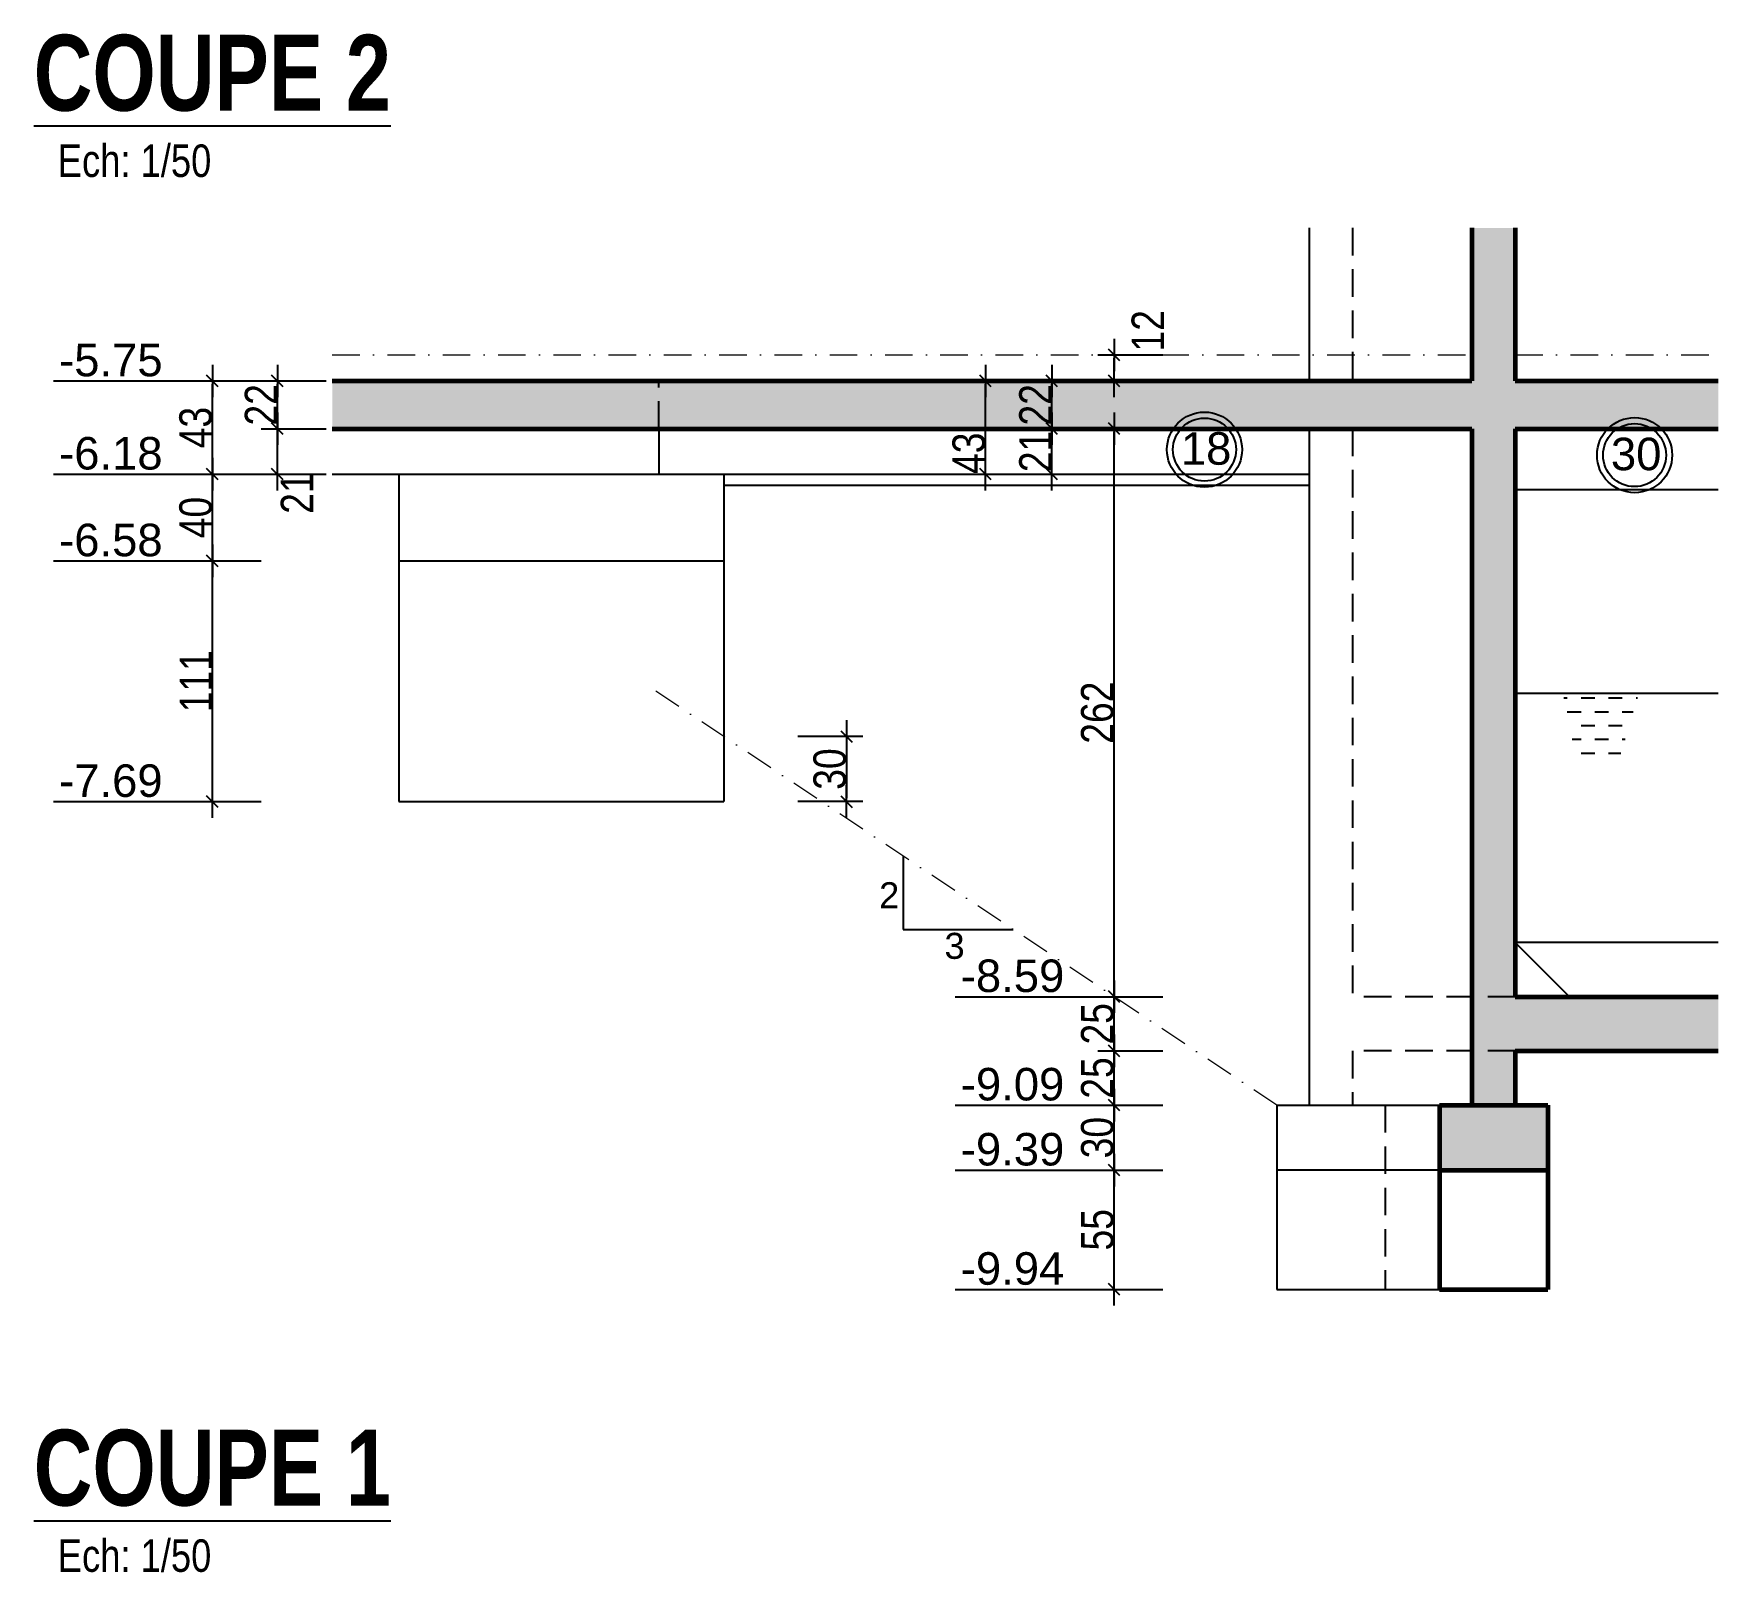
# Model space of a CAD drawing. Header units: centimetres. Extents: x -4990 to 114398, y -61489 to -12305.
# Drawn here: x 32351 to 33128, y -38182 to -37472 of the extents above; entities that cross this region are included whole.
import ezdxf
from ezdxf.enums import TextEntityAlignment as Align

# ---------------------------------------------------------------- set-up
doc = ezdxf.new("R2010")
doc.units = ezdxf.units.CM
doc.header["$LTSCALE"] = 0.5
doc.linetypes.add('CACHEX2', pattern=[19.05, 12.7, -6.35])
doc.linetypes.add('TIRETPTX2', pattern=[50.8, 25.4, -12.7, 0, -12.7])
doc.layers.get('DEFPOINTS').update_dxf_attribs({"linetype": 'CONTINUOUS'})
for name, color, linetype in [('01_cote_gen', 4, 'CONTINUOUS'), ('01_linteaux', 2, 'CONTINUOUS'), ('01_poch_murs', 253, 'CONTINUOUS'), ('01_texte', 230, 'CONTINUOUS'), ('AA_COTES', 2, 'CONTINUOUS')]:
    doc.layers.add(name, color=color, linetype=linetype)
doc.layers.add('01_murs_coup', color=5, linetype='CONTINUOUS', lineweight=60)
doc.layers.add('01_tram_axes', color=2, linetype='TIRETPTX2', lineweight=9)
doc.styles.add('ARIAL', font='arial.ttf')
doc.styles.add('impact', font='impact.ttf')
doc.styles.add('MATTE_TXT', font='arial.ttf')
doc.styles.add('STYLE2', font='ARIALN.TTF')
doc.dimstyles.new('JB50', dxfattribs={"dimscale": 0.1, "dimtxt": 150, "dimasz": 15, "dimexe": 0.1, "dimexo": 0.1, "dimgap": 0.09, "dimtad": 1, "dimdec": 1, "dimdsep": 46, "dimtxsty": 'STYLE2', "dimblk1": 'BOND_G', "dimblk2": 'BOND_D', "dimsah": 1, "dimcen": 1.5, "dimdle": 0.01, "dimse1": 1, "dimse2": 1, "dimclrd": 4, "dimclre": 2, "dimclrt": 6, "dimazin": 2, "dimtfac": 2.333333, "dimtdec": 1, "dimtix": 1, "dimtmove": 2, "dimatfit": 3, "dimldrblk": 'BOND_G', "dimfxl": 1, "dimtolj": 1, "dimtzin": 0, "dimarcsym": 0})

# ---------------------------------------------------------------- blocks, each defined once
blk = doc.blocks.new('BOND_G')
at = {"layer": 'AA_COTES', "color": 0}
for p, q in [((0, -5), (0, 15)), ((5, 0), (-5, 0)), ((1.77, 1.77), (-1.77, -1.77))]:
    blk.add_line(p, q, dxfattribs=at)
blk = doc.blocks.new('BOND_D')
at = {"layer": 'AA_COTES', "color": 0}
for p, q in [((5, 0), (-5, 0)), ((-1.77, -1.77), (1.77, 1.77)), ((0, 5), (0, -15))]:
    blk.add_line(p, q, dxfattribs=at)
blk = doc.blocks.new('*D3923')
at = {"layer": '01_cote_gen', "color": 4, "lineweight": -2, "transparency": 16777216}
blk.add_line((32462.95, -37652.97), (32462.95, -37633.97), dxfattribs=at)
at = {"layer": 'DEFPOINTS', "color": 0}
for p in [(32462.95, -37632.47), (32488.23, -37632.47), (32488.23, -37654.47)]:
    blk.add_point(p, dxfattribs=at)
at = {"layer": '01_cote_gen', "color": 4, "lineweight": -2, "transparency": 16777216, "xscale": 1.5, "yscale": 1.5, "zscale": 1.5}
for name, p, rotation in [('BOND_D', (32462.95, -37632.47), 90), ('BOND_G', (32462.95, -37654.47), 270)]:
    blk.add_blockref(name, p, dxfattribs=dict(at, rotation=rotation))
at = {"layer": '01_cote_gen', "color": 6, "transparency": 16777216, "insert": (32455.41, -37643.47), "char_height": 15, "attachment_point": 5, "rotation": 90, "style": 'STYLE2'}
blk.add_mtext('\\A1;22', dxfattribs=at)
blk = doc.blocks.new('*D3924')
at = {"layer": '01_cote_gen', "color": 4, "lineweight": -2, "transparency": 16777216}
blk.add_line((32462.95, -37673.97), (32462.95, -37655.97), dxfattribs=at)
at = {"layer": 'DEFPOINTS', "color": 0}
for p in [(32462.95, -37654.47), (32494.65, -37654.47), (32494.65, -37675.47)]:
    blk.add_point(p, dxfattribs=at)
at = {"layer": '01_cote_gen', "color": 4, "lineweight": -2, "transparency": 16777216, "xscale": 1.5, "yscale": 1.5, "zscale": 1.5}
for name, p, rotation in [('BOND_D', (32462.95, -37654.47), 90), ('BOND_G', (32462.95, -37675.47), 270)]:
    blk.add_blockref(name, p, dxfattribs=dict(at, rotation=rotation))
at = {"layer": '01_cote_gen', "color": 6, "transparency": 16777216, "insert": (32472.01, -37684.18), "char_height": 15, "attachment_point": 5, "rotation": 90, "style": 'STYLE2'}
blk.add_mtext('\\A1;21', dxfattribs=at)
blk = doc.blocks.new('*D3925')
at = {"layer": '01_cote_gen', "color": 4, "lineweight": -2, "transparency": 16777216}
blk.add_line((32432.97, -37673.97), (32432.97, -37633.97), dxfattribs=at)
at = {"layer": 'DEFPOINTS', "color": 0}
for p in [(32432.97, -37632.47), (32508.36, -37632.47), (32503.57, -37675.47)]:
    blk.add_point(p, dxfattribs=at)
at = {"layer": '01_cote_gen', "color": 4, "lineweight": -2, "transparency": 16777216, "xscale": 1.5, "yscale": 1.5, "zscale": 1.5}
for name, p, rotation in [('BOND_D', (32432.97, -37632.47), 90), ('BOND_G', (32432.97, -37675.47), 270)]:
    blk.add_blockref(name, p, dxfattribs=dict(at, rotation=rotation))
at = {"layer": '01_cote_gen', "color": 6, "transparency": 16777216, "insert": (32425.3, -37653.97), "char_height": 15, "attachment_point": 5, "rotation": 90, "style": 'STYLE2'}
blk.add_mtext('\\A1;43', dxfattribs=at)
blk = doc.blocks.new('*D3926')
at = {"layer": '01_cote_gen', "color": 4, "lineweight": -2, "transparency": 16777216}
blk.add_line((32432.97, -37713.97), (32432.97, -37676.97), dxfattribs=at)
at = {"layer": 'DEFPOINTS', "color": 0}
for p in [(32432.97, -37675.47), (32540.06, -37675.47), (32531.07, -37715.47)]:
    blk.add_point(p, dxfattribs=at)
at = {"layer": '01_cote_gen', "color": 4, "lineweight": -2, "transparency": 16777216, "xscale": 1.5, "yscale": 1.5, "zscale": 1.5}
for name, p, rotation in [('BOND_D', (32432.97, -37675.47), 90), ('BOND_G', (32432.97, -37715.47), 270)]:
    blk.add_blockref(name, p, dxfattribs=dict(at, rotation=rotation))
at = {"layer": '01_cote_gen', "color": 6, "transparency": 16777216, "insert": (32425.3, -37695.47), "char_height": 15, "attachment_point": 5, "rotation": 90, "style": 'STYLE2'}
blk.add_mtext('\\A1;40', dxfattribs=at)
blk = doc.blocks.new('*D3927')
at = {"layer": '01_cote_gen', "color": 4, "lineweight": -2, "transparency": 16777216}
blk.add_line((32848.9, -37964.97), (32848.9, -37942.97), dxfattribs=at)
at = {"layer": 'DEFPOINTS', "color": 0}
for p in [(32848.9, -37941.47), (32871.4, -37941.47), (32871.4, -37966.47)]:
    blk.add_point(p, dxfattribs=at)
at = {"layer": '01_cote_gen', "color": 4, "lineweight": -2, "transparency": 16777216, "xscale": 1.5, "yscale": 1.5, "zscale": 1.5}
for name, p, rotation in [('BOND_D', (32848.9, -37941.47), 90), ('BOND_G', (32848.9, -37966.47), 270)]:
    blk.add_blockref(name, p, dxfattribs=dict(at, rotation=rotation))
at = {"layer": '01_cote_gen', "color": 6, "transparency": 16777216, "insert": (32841.23, -37953.97), "char_height": 15, "attachment_point": 5, "rotation": 90, "style": 'STYLE2'}
blk.add_mtext('\\A1;25', dxfattribs=at)
blk = doc.blocks.new('*D3928')
at = {"layer": '01_cote_gen', "color": 4, "lineweight": -2, "transparency": 16777216}
blk.add_line((32848.9, -37939.97), (32848.9, -37917.97), dxfattribs=at)
at = {"layer": 'DEFPOINTS', "color": 0}
for p in [(32848.9, -37916.47), (32863.03, -37916.47), (32863.03, -37941.47)]:
    blk.add_point(p, dxfattribs=at)
at = {"layer": '01_cote_gen', "color": 4, "lineweight": -2, "transparency": 16777216, "xscale": 1.5, "yscale": 1.5, "zscale": 1.5}
for name, p, rotation in [('BOND_D', (32848.9, -37916.47), 90), ('BOND_G', (32848.9, -37941.47), 270)]:
    blk.add_blockref(name, p, dxfattribs=dict(at, rotation=rotation))
at = {"layer": '01_cote_gen', "color": 6, "transparency": 16777216, "insert": (32841.23, -37928.97), "char_height": 15, "attachment_point": 5, "rotation": 90, "style": 'STYLE2'}
blk.add_mtext('\\A1;25', dxfattribs=at)
blk = doc.blocks.new('*D3929')
at = {"layer": '01_cote_gen', "color": 4, "lineweight": -2, "transparency": 16777216}
blk.add_line((32848.9, -37914.97), (32848.9, -37655.97), dxfattribs=at)
at = {"layer": 'DEFPOINTS', "color": 0}
for p in [(32848.9, -37654.47), (32976.43, -37654.47), (32871.4, -37916.47)]:
    blk.add_point(p, dxfattribs=at)
at = {"layer": '01_cote_gen', "color": 4, "lineweight": -2, "transparency": 16777216, "xscale": 1.5, "yscale": 1.5, "zscale": 1.5}
for name, p, rotation in [('BOND_D', (32848.9, -37654.47), 90), ('BOND_G', (32848.9, -37916.47), 270)]:
    blk.add_blockref(name, p, dxfattribs=dict(at, rotation=rotation))
at = {"layer": '01_cote_gen', "color": 6, "transparency": 16777216, "insert": (32841.23, -37785.47), "char_height": 15, "attachment_point": 5, "rotation": 90, "style": 'STYLE2'}
blk.add_mtext('\\A1;262', dxfattribs=at)
blk = doc.blocks.new('*D3930')
at = {"layer": '01_cote_gen', "color": 4, "lineweight": -2, "transparency": 16777216}
blk.add_line((32848.9, -37630.97), (32848.9, -37621.97), dxfattribs=at)
at = {"layer": 'DEFPOINTS', "color": 0}
for p in [(32848.9, -37620.47), (32874.48, -37620.47), (32871.4, -37632.47)]:
    blk.add_point(p, dxfattribs=at)
at = {"layer": '01_cote_gen', "color": 4, "lineweight": -2, "transparency": 16777216, "xscale": 1.5, "yscale": 1.5, "zscale": 1.5}
for name, p, rotation in [('BOND_D', (32848.9, -37620.47), 90), ('BOND_G', (32848.9, -37632.47), 270)]:
    blk.add_blockref(name, p, dxfattribs=dict(at, rotation=rotation))
at = {"layer": '01_cote_gen', "color": 6, "transparency": 16777216, "insert": (32864.45, -37609.33), "char_height": 15, "attachment_point": 5, "rotation": 90, "style": 'STYLE2'}
blk.add_mtext('\\A1;12', dxfattribs=at)
blk = doc.blocks.new('*D3931')
at = {"layer": '01_cote_gen', "color": 4, "lineweight": -2, "transparency": 16777216}
blk.add_line((32789.6, -37673.97), (32789.6, -37633.97), dxfattribs=at)
at = {"layer": 'DEFPOINTS', "color": 0}
for p in [(32789.6, -37632.47), (32792.2, -37632.47), (32792.2, -37675.47)]:
    blk.add_point(p, dxfattribs=at)
at = {"layer": '01_cote_gen', "color": 4, "lineweight": -2, "transparency": 16777216, "xscale": 1.5, "yscale": 1.5, "zscale": 1.5}
for name, p, rotation in [('BOND_D', (32789.6, -37632.47), 90), ('BOND_G', (32789.6, -37675.47), 270)]:
    blk.add_blockref(name, p, dxfattribs=dict(at, rotation=rotation))
at = {"layer": '01_cote_gen', "color": 6, "transparency": 16777216, "insert": (32781.93, -37665.82), "char_height": 15, "attachment_point": 5, "rotation": 90, "style": 'STYLE2'}
blk.add_mtext('\\A1;43', dxfattribs=at)
blk = doc.blocks.new('*D3932')
at = {"layer": '01_cote_gen', "color": 4, "lineweight": -2, "transparency": 16777216}
blk.add_line((32820.14, -37673.97), (32820.14, -37655.97), dxfattribs=at)
at = {"layer": 'DEFPOINTS', "color": 0}
for p in [(32820.14, -37654.47), (32841.59, -37654.47), (32841.59, -37675.47)]:
    blk.add_point(p, dxfattribs=at)
at = {"layer": '01_cote_gen', "color": 4, "lineweight": -2, "transparency": 16777216, "xscale": 1.5, "yscale": 1.5, "zscale": 1.5}
for name, p, rotation in [('BOND_D', (32820.14, -37654.47), 90), ('BOND_G', (32820.14, -37675.47), 270)]:
    blk.add_blockref(name, p, dxfattribs=dict(at, rotation=rotation))
at = {"layer": '01_cote_gen', "color": 6, "transparency": 16777216, "insert": (32812.61, -37664.97), "char_height": 15, "attachment_point": 5, "rotation": 90, "style": 'STYLE2'}
blk.add_mtext('\\A1;21', dxfattribs=at)
blk = doc.blocks.new('*D3933')
at = {"layer": '01_cote_gen', "color": 4, "lineweight": -2, "transparency": 16777216}
blk.add_line((32820.14, -37652.97), (32820.14, -37633.97), dxfattribs=at)
at = {"layer": 'DEFPOINTS', "color": 0}
for p in [(32820.14, -37632.47), (32827.64, -37632.47), (32827.64, -37654.47)]:
    blk.add_point(p, dxfattribs=at)
at = {"layer": '01_cote_gen', "color": 4, "lineweight": -2, "transparency": 16777216, "xscale": 1.5, "yscale": 1.5, "zscale": 1.5}
for name, p, rotation in [('BOND_D', (32820.14, -37632.47), 90), ('BOND_G', (32820.14, -37654.47), 270)]:
    blk.add_blockref(name, p, dxfattribs=dict(at, rotation=rotation))
at = {"layer": '01_cote_gen', "color": 6, "transparency": 16777216, "insert": (32812.61, -37643.47), "char_height": 15, "attachment_point": 5, "rotation": 90, "style": 'STYLE2'}
blk.add_mtext('\\A1;22', dxfattribs=at)
blk = doc.blocks.new('*D3934')
at = {"layer": '01_cote_gen', "color": 4, "lineweight": -2, "transparency": 16777216}
blk.add_line((32848.9, -38049.97), (32848.9, -37997.97), dxfattribs=at)
at = {"layer": 'DEFPOINTS', "color": 0}
for p in [(32848.9, -37996.47), (32864.88, -37996.47), (32864.88, -38051.47)]:
    blk.add_point(p, dxfattribs=at)
at = {"layer": '01_cote_gen', "color": 4, "lineweight": -2, "transparency": 16777216, "xscale": 1.5, "yscale": 1.5, "zscale": 1.5}
for name, p, rotation in [('BOND_D', (32848.9, -37996.47), 90), ('BOND_G', (32848.9, -38051.47), 270)]:
    blk.add_blockref(name, p, dxfattribs=dict(at, rotation=rotation))
at = {"layer": '01_cote_gen', "color": 6, "transparency": 16777216, "insert": (32841.26, -38023.97), "char_height": 15, "attachment_point": 5, "rotation": 90, "style": 'STYLE2'}
blk.add_mtext('\\A1;55', dxfattribs=at)
blk = doc.blocks.new('*D3935')
at = {"layer": '01_cote_gen', "color": 4, "lineweight": -2, "transparency": 16777216}
blk.add_line((32848.9, -37994.97), (32848.9, -37967.97), dxfattribs=at)
at = {"layer": 'DEFPOINTS', "color": 0}
for p in [(32848.9, -37966.47), (32871.4, -37966.47), (32871.4, -37996.47)]:
    blk.add_point(p, dxfattribs=at)
at = {"layer": '01_cote_gen', "color": 4, "lineweight": -2, "transparency": 16777216, "xscale": 1.5, "yscale": 1.5, "zscale": 1.5}
for name, p, rotation in [('BOND_D', (32848.9, -37966.47), 90), ('BOND_G', (32848.9, -37996.47), 270)]:
    blk.add_blockref(name, p, dxfattribs=dict(at, rotation=rotation))
at = {"layer": '01_cote_gen', "color": 6, "transparency": 16777216, "insert": (32841.23, -37981.47), "char_height": 15, "attachment_point": 5, "rotation": 90, "style": 'STYLE2'}
blk.add_mtext('\\A1;30', dxfattribs=at)
blk = doc.blocks.new('*D3943')
at = {"layer": '01_cote_gen', "color": 4, "lineweight": -2, "transparency": 16777216}
blk.add_line((32432.97, -37824.97), (32432.97, -37716.97), dxfattribs=at)
at = {"layer": 'DEFPOINTS', "color": 0}
for p in [(32432.97, -37715.47), (32455.47, -37715.47), (32488.23, -37826.47)]:
    blk.add_point(p, dxfattribs=at)
at = {"layer": '01_cote_gen', "color": 4, "lineweight": -2, "transparency": 16777216, "xscale": 1.5, "yscale": 1.5, "zscale": 1.5}
for name, p, rotation in [('BOND_D', (32432.97, -37715.47), 90), ('BOND_G', (32432.97, -37826.47), 270)]:
    blk.add_blockref(name, p, dxfattribs=dict(at, rotation=rotation))
at = {"layer": '01_cote_gen', "color": 6, "transparency": 16777216, "insert": (32425.43, -37770.97), "char_height": 15, "attachment_point": 5, "rotation": 90, "style": 'STYLE2'}
blk.add_mtext('\\A1;111', dxfattribs=at)
blk = doc.blocks.new('*D3944')
at = {"layer": '01_cote_gen', "color": 4, "lineweight": -2, "transparency": 16777216}
blk.add_line((32725.46, -37797.97), (32725.46, -37824.97), dxfattribs=at)
at = {"layer": 'DEFPOINTS', "color": 0}
for p in [(32668.91, -37796.47), (32668.91, -37826.47), (32725.46, -37826.47)]:
    blk.add_point(p, dxfattribs=at)
at = {"layer": '01_cote_gen', "color": 4, "lineweight": -2, "transparency": 16777216, "xscale": 1.5, "yscale": 1.5, "zscale": 1.5}
for name, p, rotation in [('BOND_G', (32725.46, -37796.47), 90), ('BOND_D', (32725.46, -37826.47), 270)]:
    blk.add_blockref(name, p, dxfattribs=dict(at, rotation=rotation))
at = {"layer": '01_cote_gen', "color": 6, "transparency": 16777216, "insert": (32717.79, -37811.47), "char_height": 15, "attachment_point": 5, "rotation": 90, "style": 'STYLE2'}
blk.add_mtext('\\A1;30', dxfattribs=at)

msp = doc.modelspace()

# ---------------------------------------------------------------- hatches: boundary and pattern name
at = {"layer": '01_linteaux'}
h = msp.add_hatch(dxfattribs=at)
h.set_pattern_fill('DASH', color=256, scale=2)
h.set_pattern_definition([(0, (-5384.995, -20513.0265), (6.35, 6.35), [6.35, -6.35])])
h.paths.add_polyline_path([(33090.921, -37776.47), (33055.833, -37776.47), (33061.682, -37804.612), (33082.524, -37804.612)])
at = {"layer": '01_poch_murs', "ltscale": 2}
h = msp.add_hatch(color=256, dxfattribs=at)
h.dxf.hatch_style = 1
h.paths.add_polyline_path([(33048.944, -37966.47), (32998.944, -37966.47), (32998.944, -37996.47), (33048.944, -37996.47)])
h.paths.add_polyline_path([(33127.588, -37941.47), (33127.588, -37632.47), (33033.944, -37632.47), (33033.944, -37561.893), (33013.944, -37561.893), (33013.944, -37632.47), (32488.231, -37632.47), (32488.231, -37654.47), (33013.944, -37654.47), (33013.944, -37966.47), (33033.944, -37966.47), (33033.944, -37941.47)])
h.paths.add_polyline_path([(33127.588, -37916.47), (33127.588, -37654.47), (33033.944, -37654.47), (33033.944, -37916.47)])

# ---------------------------------------------------------------- linework, layer by layer
at = {"layer": '01_linteaux'}
for p, q in [((32938.911, -37561.893), (32938.911, -37632.47)), ((32638.911, -37654.47), (32638.911, -37675.47)), ((32938.911, -37654.47), (32938.911, -37966.47)), ((32488.231, -37675.47), (32518.911, -37675.47)), ((32518.911, -37675.47), (32518.911, -37826.47)), ((32518.911, -37675.47), (32668.911, -37675.47)), ((32668.911, -37675.47), (32938.911, -37675.47)), ((32668.911, -37675.47), (32668.911, -37715.47)), ((32668.911, -37680.47), (32938.911, -37680.47)), ((33033.944, -37682.47), (33127.588, -37682.47)), ((32518.911, -37715.47), (32668.911, -37715.47)), ((32668.911, -37715.47), (32668.911, -37826.47)), ((33033.944, -37776.47), (33127.588, -37776.47)), ((33082.524, -37804.612), (33082.524, -37804.612)), ((32518.911, -37826.47), (32668.911, -37826.47)), ((33033.944, -37891.47), (33058.944, -37916.47)), ((33127.588, -37891.47), (33033.944, -37891.47)), ((32923.911, -37966.47), (32923.911, -38051.47)), ((32923.911, -37966.47), (32998.944, -37966.47)), ((32998.944, -37996.47), (32923.911, -37996.47)), ((32923.911, -38051.47), (32998.944, -38051.47))]:
    msp.add_line(p, q, dxfattribs=at)
at = {"layer": '01_linteaux', "linetype": 'CACHEX2', "ltscale": 2}
for p, q in [((32958.911, -37561.893), (32958.911, -37632.47)), ((32638.911, -37654.47), (32638.911, -37632.47)), ((32958.911, -37654.47), (32958.911, -37916.47)), ((33033.944, -37916.47), (32958.911, -37916.47)), ((32958.911, -37941.47), (32958.911, -37966.47)), ((33033.944, -37941.47), (32958.911, -37941.47)), ((32973.911, -37966.47), (32973.911, -38051.47))]:
    msp.add_line(p, q, dxfattribs=at)
at = {"layer": '01_murs_coup'}
for p, q in [((33013.944, -37561.893), (33013.944, -37632.47)), ((33033.944, -37561.893), (33033.944, -37632.47)), ((32488.231, -37632.47), (33013.944, -37632.47)), ((33033.944, -37632.47), (33127.588, -37632.47)), ((32488.231, -37654.47), (33013.944, -37654.47)), ((33013.944, -37654.47), (33013.944, -37966.47)), ((33033.944, -37654.47), (33127.588, -37654.47)), ((33033.944, -37654.47), (33033.944, -37916.47)), ((33033.944, -37916.47), (33127.588, -37916.47)), ((33033.944, -37941.47), (33127.588, -37941.47)), ((33033.944, -37941.47), (33033.944, -37966.47)), ((32998.944, -37966.47), (33048.944, -37966.47)), ((32998.944, -37966.47), (32998.944, -38051.47)), ((33048.944, -37966.47), (33048.944, -38051.47)), ((32998.944, -37996.47), (33048.944, -37996.47)), ((32998.944, -38051.47), (33048.944, -38051.47))]:
    msp.add_line(p, q, dxfattribs=at)
at = {"layer": '01_texte'}
for p, q in [((32359.695, -37632.47), (32425.466, -37632.47)), ((32359.695, -37675.47), (32425.466, -37675.47)), ((32359.695, -37715.47), (32425.466, -37715.47)), ((32359.695, -37826.47), (32425.466, -37826.47)), ((32751.551, -37851.563), (32751.551, -37885.402)), ((32751.551, -37885.402), (32802.308, -37885.402)), ((32775.625, -37916.47), (32841.395, -37916.47)), ((32775.625, -37966.47), (32841.395, -37966.47)), ((32775.625, -37996.47), (32841.395, -37996.47)), ((32775.625, -38051.47), (32841.395, -38051.47))]:
    msp.add_line(p, q, dxfattribs=at)
for centre, radius in [((32890.587, -37664.138), 17.309), ((32890.587, -37664.138), 14.533), ((33088.965, -37666.68), 17.309), ((33088.965, -37666.68), 14.533)]:
    msp.add_circle(centre, radius, dxfattribs=at)
at = {"layer": '01_tram_axes'}
for p, q in [((32488.231, -37620.47), (33013.944, -37620.47)), ((33033.944, -37620.47), (33127.588, -37620.47)), ((32923.911, -37966.47), (32636.16, -37774.636))]:
    msp.add_line(p, q, dxfattribs=at)

# ---------------------------------------------------------------- texts
at = {"layer": '01_texte', "style": 'impact'}
for s, p in [('%%UCOUPE 2', (32432.935, -37518.317)), ('%%UCOUPE 1', (32432.935, -38161.681))]:
    msp.add_text(s, height=35, dxfattribs=at).set_placement(p, align=Align.BOTTOM_CENTER)
at = {"layer": '01_texte', "style": 'MATTE_TXT', "width": 0.8}
for p in [(32397.057, -37542.878), (32397.057, -38186.241)]:
    msp.add_text('Ech: 1/50', height=15, dxfattribs=at).set_placement(p, align=Align.BOTTOM_CENTER)
at = {"layer": '01_texte', "style": 'ARIAL'}
for s, height, p in [('-5.75', 15, (32362.239, -37630.311)), ('18', 15, (32879.67, -37671.096)), ('-6.18', 15, (32362.239, -37673.311)), ('30', 15, (33078.048, -37673.638)), ('-6.58', 15, (32362.239, -37713.311)), ('-7.69', 15, (32362.239, -37824.311)), ('2', 12, (32740.486, -37875.66)), ('3', 12, (32770.633, -37899.005)), ('-8.59', 15, (32778.168, -37914.311)), ('-9.09', 15, (32778.168, -37964.311)), ('-9.39', 15, (32778.168, -37994.311)), ('-9.94', 15, (32778.168, -38049.311))]:
    msp.add_text(s, height=height, dxfattribs=at).set_placement(p)

# ---------------------------------------------------------------- dimensions: what is measured, and where the dimension line sits
at = {"layer": '01_cote_gen'}
for base, p1, p2, picture, middle in [((32848.895, -37620.47), (32871.395, -37632.47), (32874.48, -37620.47), '*D3930', (32864.446, -37609.328)), ((32789.601, -37632.47), (32792.2, -37675.47), (32792.2, -37632.47), '*D3931', (32781.933, -37665.821)), ((32462.953, -37654.47), (32494.654, -37675.47), (32494.654, -37654.47), '*D3924', (32472.005, -37684.183))]:
    dim = msp.add_linear_dim(base=base, p1=p1, p2=p2, angle=90, dimstyle='JB50', dxfattribs=at)
    dim.commit()
    dim.dimension.update_dxf_attribs({"geometry": picture, "text_midpoint": middle, "dimtype": 160})
for base, p1, p2, picture, middle in [((32432.966, -37632.47), (32503.571, -37675.47), (32508.362, -37632.47), '*D3925', (32425.298, -37653.97)), ((32462.953, -37632.47), (32488.231, -37654.47), (32488.231, -37632.47), '*D3923', (32455.413, -37643.47)), ((32820.145, -37632.47), (32827.645, -37654.47), (32827.645, -37632.47), '*D3933', (32812.605, -37643.47)), ((32820.145, -37654.47), (32841.591, -37675.47), (32841.591, -37654.47), '*D3932', (32812.605, -37664.97)), ((32848.895, -37654.47), (32871.395, -37916.47), (32976.435, -37654.47), '*D3929', (32841.227, -37785.47)), ((32432.966, -37675.47), (32531.066, -37715.47), (32540.063, -37675.47), '*D3926', (32425.298, -37695.47)), ((32432.966, -37715.47), (32488.231, -37826.47), (32455.466, -37715.47), '*D3943', (32425.426, -37770.97)), ((32725.458, -37826.47), (32668.911, -37796.47), (32668.911, -37826.47), '*D3944', (32717.791, -37811.47)), ((32848.895, -37916.47), (32863.029, -37941.47), (32863.029, -37916.47), '*D3928', (32841.227, -37928.97)), ((32848.895, -37941.47), (32871.395, -37966.47), (32871.395, -37941.47), '*D3927', (32841.227, -37953.97)), ((32848.895, -37966.47), (32871.395, -37996.47), (32871.395, -37966.47), '*D3935', (32841.227, -37981.47)), ((32848.895, -37996.47), (32864.877, -38051.47), (32864.877, -37996.47), '*D3934', (32841.258, -38023.97))]:
    dim = msp.add_linear_dim(base=base, p1=p1, p2=p2, angle=90, dimstyle='JB50', dxfattribs=at)
    dim.commit()
    dim.dimension.update_dxf_attribs({"geometry": picture, "text_midpoint": middle})

doc.saveas('drawing.dxf')
